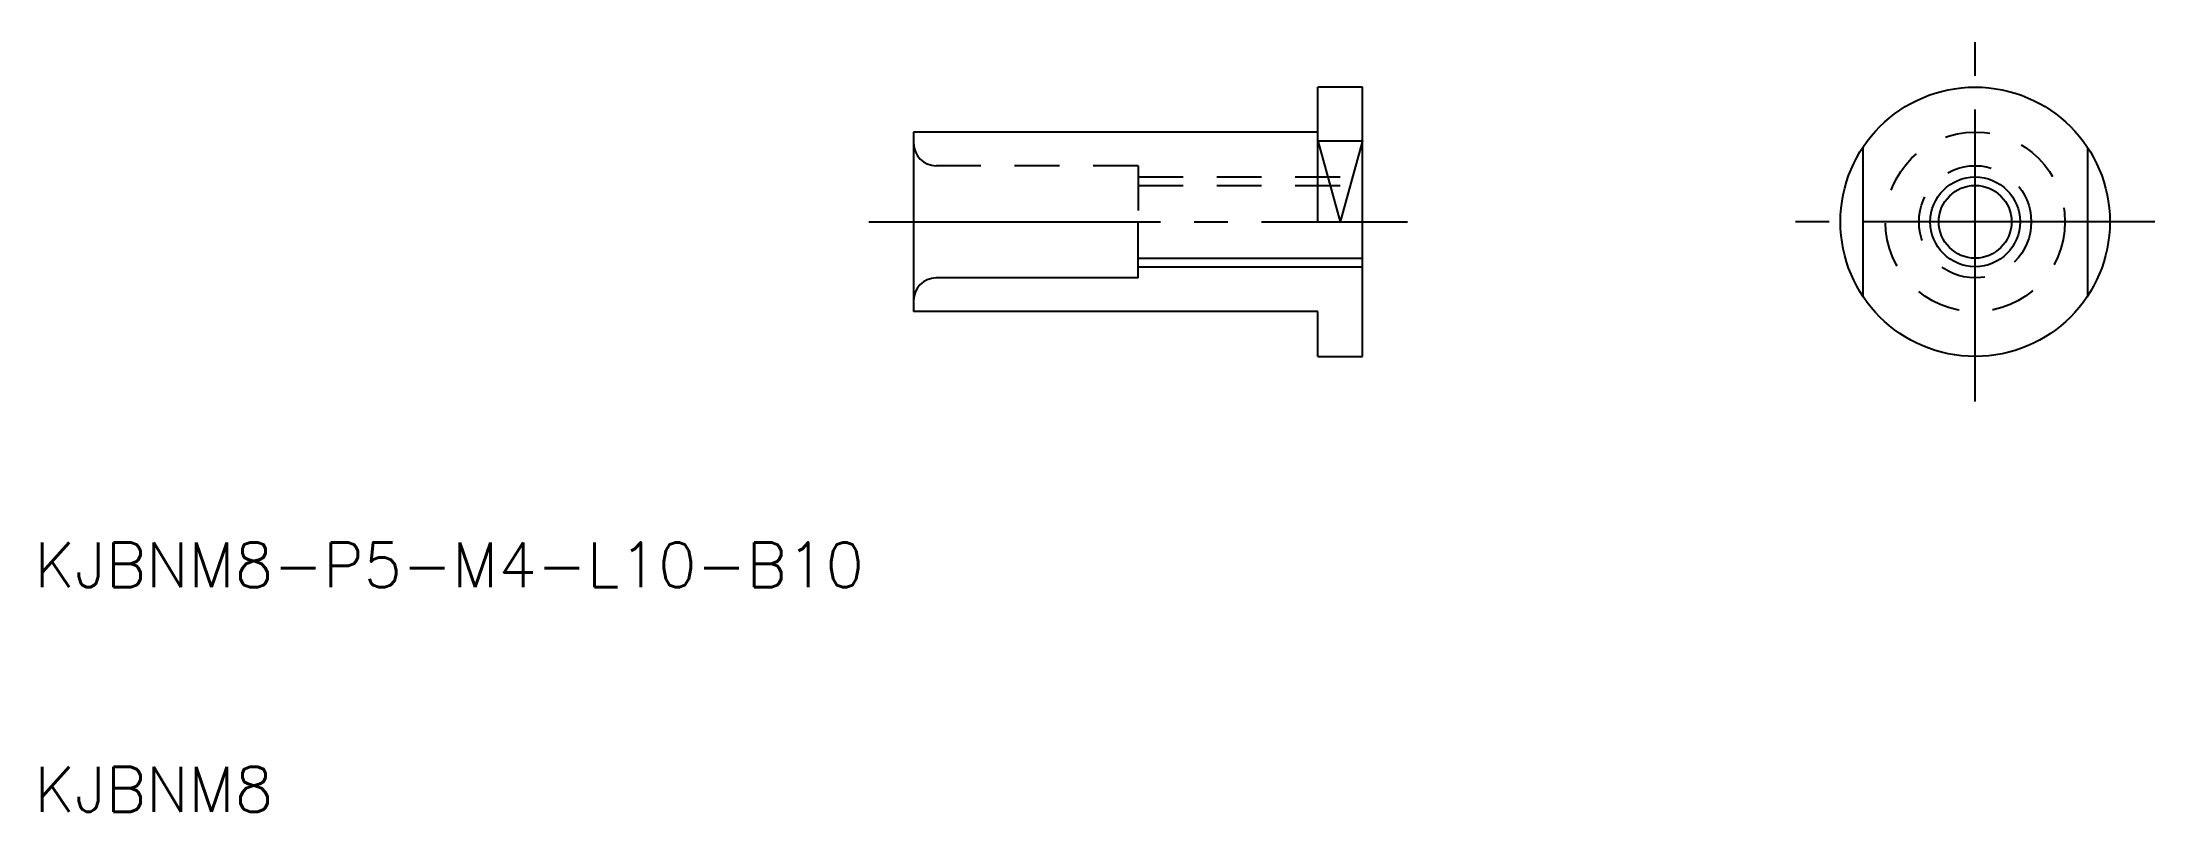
# Model space of a CAD drawing. Extents: x 71 to 165.1, y 144.1 to 178.4.
import ezdxf

# ---------------------------------------------------------------- set-up
doc = ezdxf.new("R2010")
doc.units = 0
doc.linetypes.add('CENTER', pattern=[17.5, 13, -1.5, 1.5, -1.5])
doc.linetypes.add('DASHED', pattern=[3.5, 2, -1.5])
doc.layers.get('0').update_dxf_attribs({"linetype": 'CONTINUOUS'})
doc.layers.add('CENTER', color=1, linetype='CENTER')
doc.styles.get("Standard").update_dxf_attribs({"font": 'txt.shx', "bigfont": '@extfont2.shx'})

msp = doc.modelspace()

# ---------------------------------------------------------------- linework, layer by layer
at = {"color": 7, "linetype": 'CONTINUOUS'}
for p, q in [((127.767, 170.351), (127.767, 176.351)), ((129.767, 176.351), (127.767, 176.351)), ((129.767, 164.351), (129.767, 176.351)), ((127.767, 170.351), (127.767, 175.351)), ((127.767, 174.351), (109.767, 174.351)), ((109.767, 174.351), (109.767, 166.851)), ((127.767, 173.957), (129.767, 173.957)), ((127.767, 173.957), (128.767, 170.351)), ((129.767, 173.957), (128.767, 170.351)), ((152.051, 173.668), (152.051, 167.035)), ((162.051, 173.668), (162.051, 167.035)), ((119.767, 167.851), (119.767, 170.351)), ((119.767, 168.73), (129.767, 168.73)), ((119.767, 167.851), (110.767, 167.851)), ((109.767, 166.851), (109.767, 166.351)), ((127.767, 166.351), (109.767, 166.351)), ((127.767, 164.351), (127.767, 166.351)), ((127.767, 164.351), (129.767, 164.351))]:
    msp.add_line(p, q, dxfattribs=at)
at = {"color": 3, "linetype": 'DASHED'}
for p, q in [((119.767, 172.851), (110.767, 172.851)), ((119.767, 172.851), (119.767, 170.351)), ((119.767, 172.351), (129.767, 172.351)), ((119.767, 171.972), (129.767, 171.972))]:
    msp.add_line(p, q, dxfattribs=at)
at = {"color": 3, "linetype": 'CONTINUOUS'}
msp.add_line((119.767, 168.351), (129.767, 168.351), dxfattribs=at)
msp.add_line((114.767, 166.351), (114.767, 166.351))
at = {"color": 7, "linetype": 'CONTINUOUS'}
for radius in [6, 1.621]:
    msp.add_circle((157.051, 170.351), radius, dxfattribs=at)
at = {"color": 3, "linetype": 'DASHED'}
for radius in [4, 2.5]:
    msp.add_circle((157.051, 170.351), radius, dxfattribs=at)
at = {"color": 3, "linetype": 'CONTINUOUS'}
msp.add_circle((157.051, 170.351), 2, dxfattribs=at)
at = {"color": 7, "linetype": 'CONTINUOUS'}
for centre, start, end in [((110.767, 173.851), 180, 270), ((110.767, 166.851), 90, 180)]:
    msp.add_arc(centre, 1, start, end, dxfattribs=at)
at = {"layer": 'CENTER', "color": 1, "linetype": 'CENTER'}
for p, q in [((157.051, 162.351), (157.051, 178.351)), ((107.767, 170.351), (131.767, 170.351)), ((165.051, 170.351), (149.051, 170.351))]:
    msp.add_line(p, q, dxfattribs=at)

# ---------------------------------------------------------------- texts
for s, p in [('KJBNM8-P5-M4-L10-B10', (70.611, 154.068)), ('KJBNM8', (70.611, 144.068))]:
    msp.add_text(s, height=2).set_placement(p)

doc.saveas('drawing.dxf')
